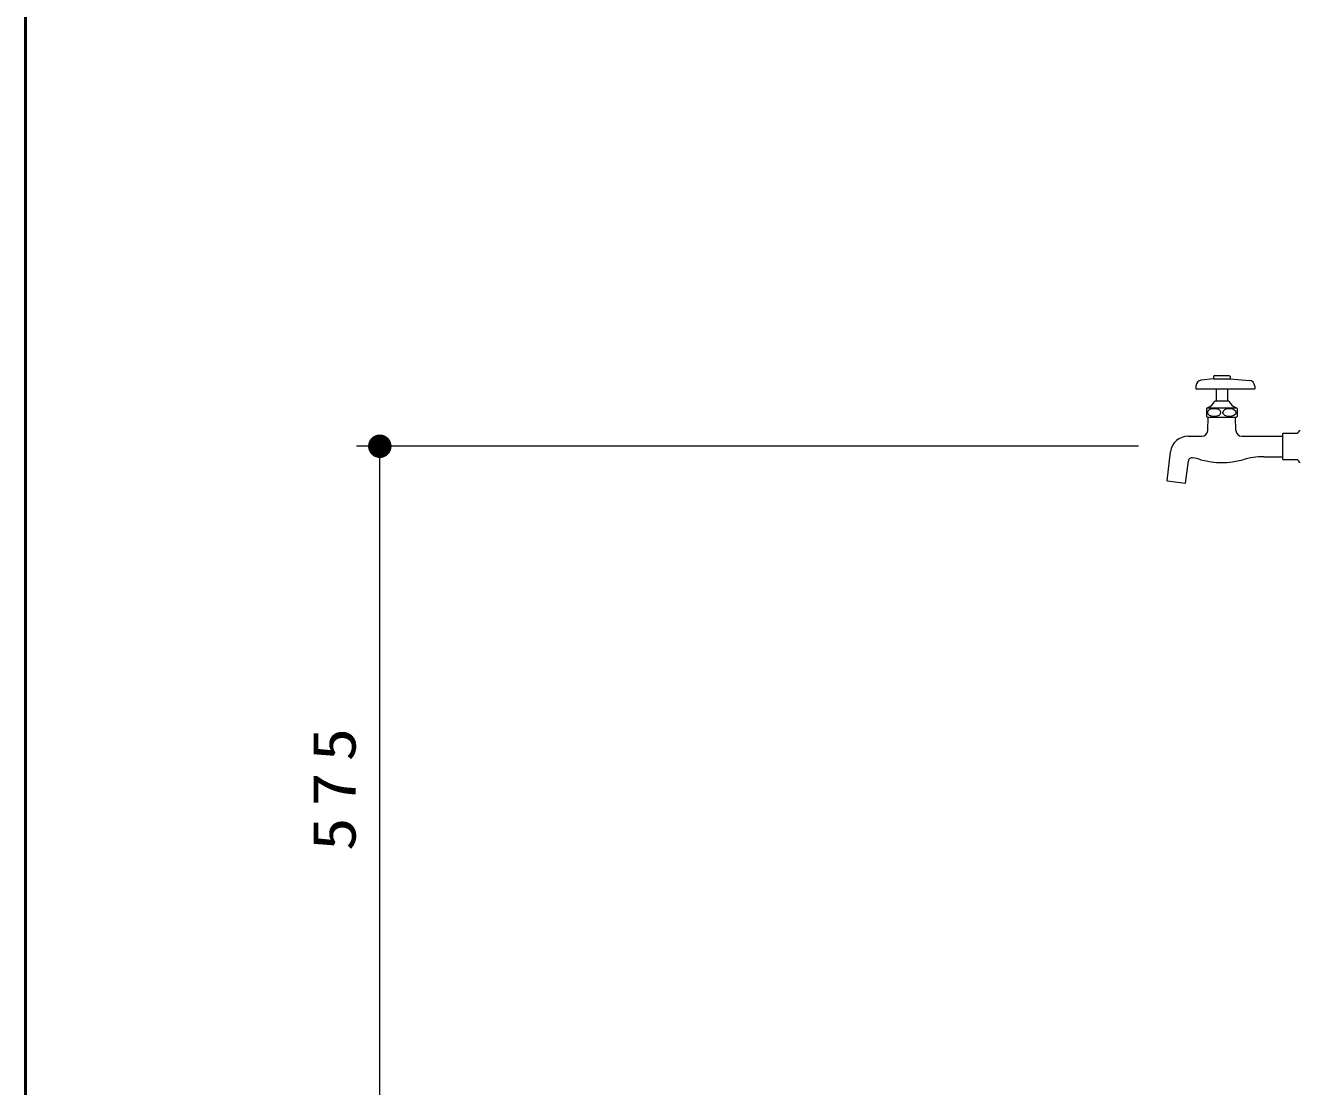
# Model space of a CAD drawing. Units: millimetres on the paper, scale 1:20. Extents: x -365 to 0, y -47 to 257.
# Drawn here: x -365 to -310.7, y 122.7 to 167.9 of the extents above; entities that cross this region are included whole.
import ezdxf

# ---------------------------------------------------------------- set-up
doc = ezdxf.new("R2010")
doc.units = ezdxf.units.MM
doc.layers.add('1_20', color=7, linetype='Continuous', lineweight=25)
doc.layers.add('NAKAMURA図枠', color=7, linetype='Continuous', lineweight=13)
doc.styles.add('ＭＳ ゴシック', font='')
doc.styles.get('ＭＳ ゴシック').set_extended_font_data('MS Gothic')

# ---------------------------------------------------------------- blocks, each defined once
blk = doc.blocks.new('filled_dot')
at = {"color": 0, "linetype": 'Continuous', "lineweight": -2, "const_width": 1.25}
blk.add_lwpolyline([(-0.625, 0, 1), (0.625, 0, 1)], format="xyb", close=True, dxfattribs=at)

msp = doc.modelspace()

# ---------------------------------------------------------------- linework, layer by layer
at = {"layer": '1_20', "lineweight": 13}
for p, q in [((-315.149, 152.551), (-315.149, 152.428)), ((-314.399, 152.853), (-314.924, 152.8)), ((-314.349, 153.003), (-314.399, 152.974)), ((-314.399, 152.974), (-314.399, 152.853)), ((-314.399, 152.853), (-313.699, 152.853)), ((-314.349, 153.003), (-313.749, 153.003)), ((-313.749, 153.003), (-313.699, 152.974)), ((-313.699, 152.974), (-313.699, 152.853)), ((-313.699, 152.853), (-312.881, 152.794)), ((-312.649, 152.545), (-312.649, 152.428)), ((-315.149, 152.428), (-312.649, 152.428)), ((-314.286, 152.428), (-314.286, 151.928)), ((-313.811, 152.428), (-313.811, 151.928)), ((-314.674, 151.628), (-314.699, 151.603)), ((-314.699, 151.603), (-314.699, 151.253)), ((-314.674, 151.628), (-313.424, 151.628)), ((-314.349, 151.928), (-313.749, 151.928)), ((-313.399, 151.603), (-313.424, 151.628)), ((-313.399, 151.603), (-313.399, 151.253)), ((-314.699, 151.253), (-314.674, 151.228)), ((-314.674, 151.228), (-313.424, 151.228)), ((-314.649, 150.656), (-314.629, 151.228)), ((-313.449, 150.656), (-313.469, 151.228)), ((-313.424, 151.228), (-313.399, 151.253)), ((-315.485, 150.415), (-314.899, 150.415)), ((-313.199, 150.415), (-311.467, 150.415)), ((-311.467, 150.502), (-311.467, 149.453)), ((-311.429, 150.54), (-310.891, 150.54)), ((-310.739, 150.67), (-310.744, 150.652)), ((-317.595, 149.989), (-350.909, 149.989)), ((-349.909, 121.228), (-349.909, 149.989)), ((-316.382, 148.51), (-316.229, 149.757)), ((-315.588, 148.412), (-315.471, 149.366)), ((-312.264, 149.54), (-311.467, 149.54)), ((-310.891, 149.415), (-311.429, 149.415)), ((-310.744, 149.304), (-310.739, 149.285)), ((-316.382, 148.51), (-315.588, 148.413))]:
    msp.add_line(p, q, dxfattribs=at)
for centre, radius, start, end in [((-314.899, 152.551), 0.25, 95.7108, 180), ((-312.899, 152.545), 0.25, 0, 85.9145), ((-314.828, 152.121), 0.517, 287.3786, 338.0401), ((-313.27, 152.121), 0.517, 201.9599, 252.6214), ((-315.485, 149.665), 0.75, 90, 173), ((-314.899, 150.665), 0.25, 270, 358), ((-313.199, 150.665), 0.25, 182, 270), ((-311.429, 150.502), 0.0381, 90, 180), ((-310.891, 150.693), 0.152, 270, 344.357), ((-315.322, 149.348), 0.15, 80.4911, 173.0002), ((-315.834, 146.29), 3.25, 74.0577, 80.4912), ((-314.049, 152.54), 3.25, 254.0576, 285.9424), ((-312.264, 146.29), 3.25, 90, 105.9424), ((-311.429, 149.453), 0.0381, 180, 270), ((-310.891, 149.263), 0.152, 15.6435, 90)]:
    msp.add_arc(centre, radius, start, end, dxfattribs=at)
for centre, major_axis, ratio in [((-314.374, 151.428), (0.275, 0), 0.636335), ((-313.724, 151.428), (-0.275, 0), 0.636388)]:
    msp.add_ellipse(centre, major_axis=major_axis, ratio=ratio, dxfattribs=at)
at = {"layer": 'NAKAMURA図枠', "lineweight": 50}
msp.add_line((-365, 257), (-365, 0), dxfattribs=at)

# ---------------------------------------------------------------- block references
at = {"layer": '1_20', "lineweight": 13, "xscale": 0.4, "yscale": 0.4, "rotation": 270}
msp.add_blockref('filled_dot', (-349.909, 149.989), dxfattribs=at)

# ---------------------------------------------------------------- texts
at = {"layer": '1_20', "insert": (-350.909, 135.608), "char_height": 1.833, "attachment_point": 8, "rotation": 90, "style": 'ＭＳ ゴシック'}
msp.add_mtext('\\T1.33;\\W1.15;575', dxfattribs=at)

doc.saveas('drawing.dxf')
